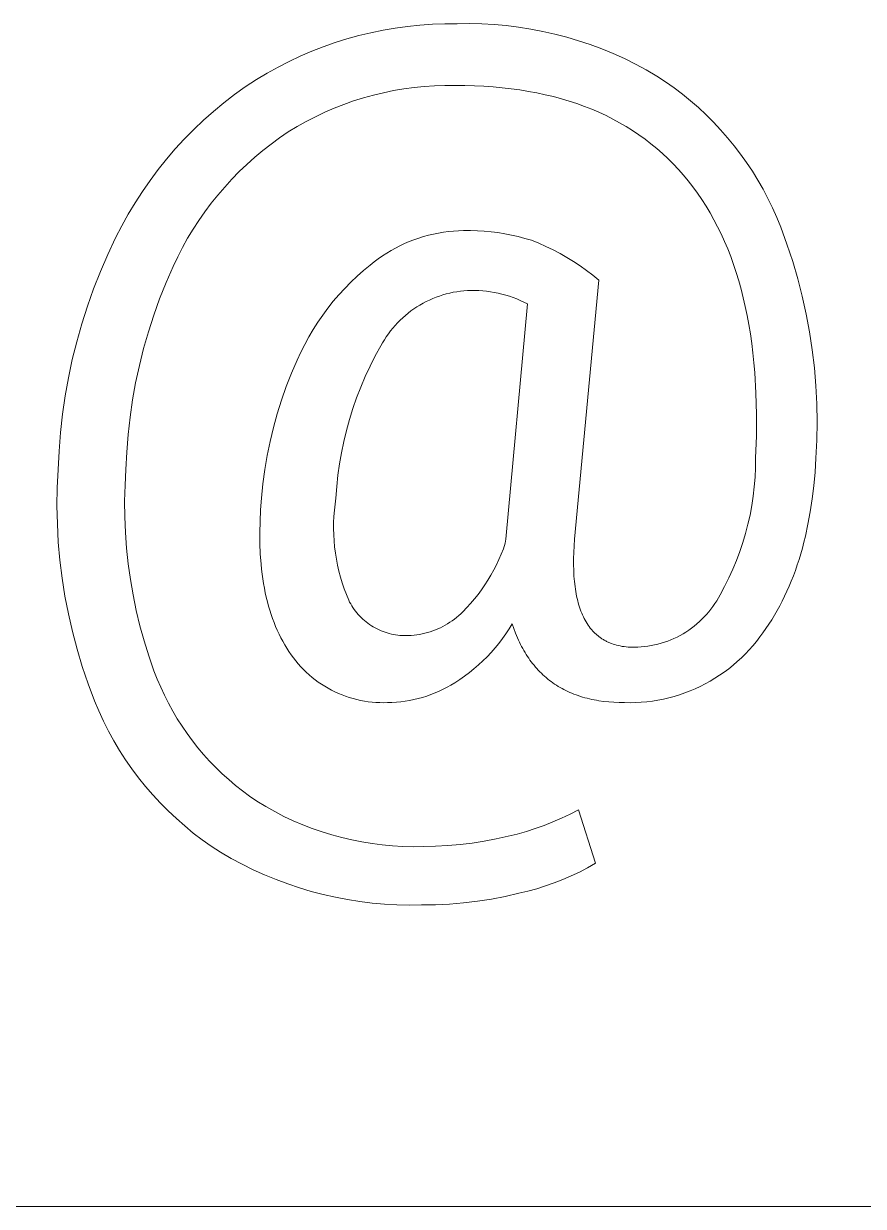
# Model space of a CAD drawing. Header units: millimetres. Extents: x -962 to 3068, y -237 to 2578.
# Drawn here: x 1874.9 to 1921.9, y -12 to 54.2 of the extents above; entities that cross this region are included whole.
import ezdxf

# ---------------------------------------------------------------- set-up
doc = ezdxf.new("R2010")
doc.units = ezdxf.units.MM
doc.header["$MEASUREMENT"] = 0
doc.layers.add('Domyślny', color=7, linetype='Continuous', true_color=0x000000)

msp = doc.modelspace()

# ---------------------------------------------------------------- linework, layer by layer
at = {"layer": 'Domyślny', "color": 18, "lineweight": 15, "true_color": 0x000000}
for p, q in [((1893.674, 53.579), (1894.351, 53.742)), ((1894.351, 53.742), (1895.032, 53.882)), ((1895.032, 53.882), (1895.718, 53.999)), ((1895.718, 53.999), (1896.408, 54.094)), ((1896.408, 54.094), (1897.1, 54.165)), ((1897.1, 54.165), (1897.794, 54.213)), ((1897.794, 54.213), (1898.489, 54.238)), ((1898.489, 54.238), (1899.185, 54.239)), ((1899.185, 54.239), (1899.875, 54.248)), ((1899.875, 54.248), (1900.564, 54.233)), ((1900.564, 54.233), (1901.253, 54.196)), ((1901.253, 54.196), (1901.94, 54.135)), ((1901.94, 54.135), (1902.625, 54.051)), ((1902.625, 54.051), (1903.306, 53.945)), ((1903.306, 53.945), (1903.984, 53.815)), ((1903.984, 53.815), (1904.657, 53.663)), ((1891.683, 52.955), (1892.34, 53.185)), ((1892.34, 53.185), (1893.004, 53.393)), ((1893.004, 53.393), (1893.674, 53.579)), ((1904.657, 53.663), (1905.324, 53.489)), ((1905.324, 53.489), (1905.985, 53.292)), ((1905.985, 53.292), (1906.639, 53.073)), ((1906.639, 53.073), (1907.286, 52.833)), ((1889.765, 52.134), (1890.395, 52.429)), ((1890.395, 52.429), (1891.035, 52.703)), ((1891.035, 52.703), (1891.683, 52.955)), ((1907.286, 52.833), (1907.924, 52.571)), ((1907.924, 52.571), (1908.553, 52.287)), ((1888.536, 51.482), (1889.145, 51.818)), ((1889.145, 51.818), (1889.765, 52.134)), ((1908.553, 52.287), (1909.172, 51.983)), ((1909.172, 51.983), (1909.78, 51.658)), ((1887.313, 50.708), (1887.938, 51.125)), ((1887.938, 51.125), (1888.536, 51.482)), ((1909.78, 51.658), (1910.378, 51.313)), ((1910.378, 51.313), (1910.866, 50.99)), ((1886.702, 50.269), (1887.313, 50.708)), ((1895.054, 50.379), (1894.491, 50.243)), ((1895.621, 50.496), (1895.054, 50.379)), ((1896.192, 50.594), (1895.621, 50.496)), ((1896.766, 50.672), (1896.192, 50.594)), ((1897.342, 50.731), (1896.766, 50.672)), ((1897.92, 50.77), (1897.342, 50.731)), ((1898.498, 50.79), (1897.92, 50.77)), ((1899.078, 50.79), (1898.498, 50.79)), ((1899.622, 50.785), (1899.078, 50.79)), ((1900.157, 50.769), (1899.622, 50.785)), ((1900.684, 50.743), (1900.157, 50.769)), ((1901.201, 50.706), (1900.684, 50.743)), ((1901.71, 50.659), (1901.201, 50.706)), ((1902.21, 50.602), (1901.71, 50.659)), ((1902.702, 50.534), (1902.21, 50.602)), ((1903.184, 50.455), (1902.702, 50.534)), ((1903.658, 50.366), (1903.184, 50.455)), ((1904.123, 50.267), (1903.658, 50.366)), ((1910.866, 50.99), (1911.344, 50.651)), ((1911.344, 50.651), (1911.81, 50.296)), ((1885.528, 49.331), (1886.107, 49.81)), ((1886.107, 49.81), (1886.702, 50.269)), ((1892.835, 49.721), (1892.295, 49.51)), ((1893.381, 49.914), (1892.835, 49.721)), ((1893.933, 50.088), (1893.381, 49.914)), ((1894.491, 50.243), (1893.933, 50.088)), ((1904.579, 50.157), (1904.123, 50.267)), ((1905.027, 50.037), (1904.579, 50.157)), ((1905.466, 49.906), (1905.027, 50.037)), ((1905.895, 49.765), (1905.466, 49.906)), ((1906.317, 49.613), (1905.895, 49.765)), ((1911.81, 50.296), (1912.265, 49.926)), ((1912.265, 49.926), (1912.706, 49.541)), ((1884.965, 48.832), (1885.528, 49.331)), ((1891.764, 49.28), (1891.24, 49.033)), ((1892.295, 49.51), (1891.764, 49.28)), ((1906.729, 49.451), (1906.317, 49.613)), ((1907.133, 49.279), (1906.729, 49.451)), ((1907.527, 49.096), (1907.133, 49.279)), ((1907.913, 48.902), (1907.527, 49.096)), ((1912.706, 49.541), (1913.134, 49.141)), ((1913.134, 49.141), (1913.549, 48.727)), ((1884.419, 48.314), (1884.965, 48.832)), ((1890.219, 48.486), (1889.723, 48.186)), ((1890.725, 48.768), (1890.219, 48.486)), ((1891.24, 49.033), (1890.725, 48.768)), ((1908.291, 48.698), (1907.913, 48.902)), ((1908.659, 48.484), (1908.291, 48.698)), ((1909.019, 48.259), (1908.659, 48.484)), ((1913.549, 48.727), (1913.95, 48.299)), ((1883.383, 47.225), (1883.892, 47.778)), ((1883.892, 47.778), (1884.419, 48.314)), ((1889.234, 47.853), (1888.757, 47.504)), ((1889.723, 48.186), (1889.234, 47.853)), ((1909.37, 48.024), (1909.019, 48.259)), ((1909.712, 47.778), (1909.37, 48.024)), ((1910.046, 47.522), (1909.712, 47.778)), ((1913.95, 48.299), (1914.336, 47.859)), ((1914.336, 47.859), (1914.708, 47.406)), ((1882.893, 46.654), (1883.383, 47.225)), ((1888.291, 47.139), (1887.838, 46.759)), ((1888.757, 47.504), (1888.291, 47.139)), ((1910.371, 47.255), (1910.046, 47.522)), ((1910.687, 46.978), (1910.371, 47.255)), ((1914.708, 47.406), (1915.064, 46.94)), ((1882.423, 46.067), (1882.893, 46.654)), ((1887.838, 46.759), (1887.397, 46.364)), ((1910.994, 46.69), (1910.687, 46.978)), ((1911.292, 46.392), (1910.994, 46.69)), ((1911.582, 46.084), (1911.292, 46.392)), ((1915.064, 46.94), (1915.404, 46.463)), ((1915.404, 46.463), (1915.728, 45.975)), ((1881.974, 45.464), (1882.423, 46.067)), ((1886.97, 45.955), (1886.556, 45.531)), ((1887.397, 46.364), (1886.97, 45.955)), ((1911.863, 45.765), (1911.582, 46.084)), ((1912.136, 45.435), (1911.863, 45.765)), ((1915.728, 45.975), (1916.036, 45.477)), ((1881.545, 44.847), (1881.974, 45.464)), ((1886.157, 45.095), (1885.772, 44.645)), ((1886.556, 45.531), (1886.157, 45.095)), ((1912.399, 45.097), (1912.136, 45.435)), ((1912.653, 44.749), (1912.399, 45.097)), ((1916.036, 45.477), (1916.327, 44.968)), ((1881.137, 44.215), (1881.545, 44.847)), ((1885.772, 44.645), (1885.402, 44.183)), ((1912.897, 44.392), (1912.653, 44.749)), ((1916.327, 44.968), (1916.601, 44.45)), ((1916.601, 44.45), (1916.857, 43.923)), ((1880.752, 43.569), (1881.137, 44.215)), ((1885.402, 44.183), (1885.048, 43.709)), ((1913.132, 44.025), (1912.897, 44.392)), ((1913.358, 43.649), (1913.132, 44.025)), ((1916.857, 43.923), (1917.095, 43.388)), ((1880.388, 42.911), (1880.752, 43.569)), ((1884.71, 43.224), (1884.387, 42.728)), ((1885.048, 43.709), (1884.71, 43.224)), ((1913.574, 43.263), (1913.358, 43.649)), ((1913.781, 42.868), (1913.574, 43.263)), ((1917.095, 43.388), (1917.316, 42.845)), ((1880.047, 42.241), (1880.388, 42.911)), ((1884.387, 42.728), (1884.082, 42.221)), ((1897.579, 42.392), (1897.856, 42.459)), ((1897.856, 42.459), (1898.134, 42.515)), ((1898.134, 42.515), (1898.415, 42.563)), ((1898.415, 42.563), (1898.696, 42.601)), ((1898.696, 42.601), (1898.979, 42.629)), ((1898.979, 42.629), (1899.263, 42.648)), ((1899.263, 42.648), (1899.547, 42.657)), ((1899.547, 42.657), (1899.933, 42.658)), ((1899.933, 42.658), (1900.318, 42.646)), ((1900.318, 42.646), (1900.703, 42.622)), ((1900.703, 42.622), (1901.086, 42.586)), ((1901.086, 42.586), (1901.469, 42.537)), ((1901.469, 42.537), (1901.849, 42.475)), ((1901.849, 42.475), (1902.228, 42.401)), ((1913.978, 42.463), (1913.781, 42.868)), ((1914.166, 42.049), (1913.978, 42.463)), ((1917.316, 42.845), (1917.668, 41.892)), ((1879.605, 41.304), (1880.047, 42.241)), ((1884.082, 42.221), (1883.793, 41.704)), ((1895.728, 41.673), (1895.981, 41.802)), ((1895.981, 41.802), (1896.239, 41.923)), ((1896.239, 41.923), (1896.5, 42.035)), ((1896.5, 42.035), (1896.765, 42.138)), ((1896.765, 42.138), (1897.034, 42.232)), ((1897.034, 42.232), (1897.305, 42.317)), ((1897.305, 42.317), (1897.579, 42.392)), ((1902.228, 42.401), (1902.603, 42.315)), ((1902.603, 42.315), (1902.976, 42.217)), ((1902.976, 42.217), (1903.345, 42.107)), ((1903.345, 42.107), (1903.755, 41.943)), ((1903.755, 41.943), (1904.159, 41.765)), ((1904.159, 41.765), (1904.556, 41.574)), ((1914.345, 41.625), (1914.166, 42.049)), ((1917.668, 41.892), (1917.987, 40.928)), ((1879.193, 40.352), (1879.605, 41.304)), ((1883.522, 41.178), (1883.268, 40.644)), ((1883.793, 41.704), (1883.522, 41.178)), ((1894.763, 41.072), (1894.997, 41.235)), ((1894.997, 41.235), (1895.235, 41.389)), ((1895.235, 41.389), (1895.479, 41.535)), ((1895.479, 41.535), (1895.728, 41.673)), ((1904.556, 41.574), (1904.948, 41.37)), ((1904.948, 41.37), (1905.331, 41.152)), ((1905.331, 41.152), (1905.708, 40.922)), ((1914.514, 41.192), (1914.345, 41.625)), ((1914.674, 40.749), (1914.514, 41.192)), ((1883.268, 40.644), (1882.876, 39.746)), ((1893.94, 40.416), (1894.313, 40.724)), ((1894.313, 40.724), (1894.535, 40.902)), ((1894.535, 40.902), (1894.763, 41.072)), ((1905.708, 40.922), (1906.076, 40.679)), ((1906.076, 40.679), (1906.436, 40.425)), ((1906.436, 40.425), (1906.788, 40.158)), ((1914.824, 40.297), (1914.674, 40.749)), ((1917.987, 40.928), (1918.273, 39.953)), ((1878.813, 39.388), (1879.193, 40.352)), ((1892.886, 39.415), (1893.226, 39.76)), ((1893.226, 39.76), (1893.577, 40.094)), ((1893.577, 40.094), (1893.94, 40.416)), ((1907.13, 39.879), (1905.761, 25.358)), ((1906.788, 40.158), (1907.13, 39.879)), ((1914.965, 39.835), (1914.824, 40.297)), ((1915.097, 39.363), (1914.965, 39.835)), ((1918.273, 39.953), (1918.527, 38.97)), ((1878.466, 38.412), (1878.813, 39.388)), ((1882.876, 39.746), (1882.513, 38.835)), ((1892.559, 39.057), (1892.886, 39.415)), ((1898.575, 39.103), (1898.382, 39.048)), ((1898.77, 39.152), (1898.575, 39.103)), ((1898.966, 39.194), (1898.77, 39.152)), ((1899.164, 39.229), (1898.966, 39.194)), ((1899.363, 39.257), (1899.164, 39.229)), ((1899.562, 39.279), (1899.363, 39.257)), ((1899.763, 39.294), (1899.562, 39.279)), ((1899.963, 39.302), (1899.763, 39.294)), ((1900.182, 39.301), (1899.963, 39.302)), ((1900.4, 39.293), (1900.182, 39.301)), ((1900.618, 39.277), (1900.4, 39.293)), ((1900.835, 39.255), (1900.618, 39.277)), ((1901.051, 39.225), (1900.835, 39.255)), ((1901.266, 39.189), (1901.051, 39.225)), ((1901.48, 39.145), (1901.266, 39.189)), ((1901.693, 39.095), (1901.48, 39.145)), ((1915.219, 38.883), (1915.097, 39.363)), ((1882.513, 38.835), (1882.181, 37.913)), ((1891.942, 38.31), (1892.244, 38.689)), ((1892.244, 38.689), (1892.559, 39.057)), ((1897.098, 38.482), (1896.927, 38.377)), ((1897.272, 38.582), (1897.098, 38.482)), ((1897.45, 38.675), (1897.272, 38.582)), ((1897.631, 38.762), (1897.45, 38.675)), ((1897.815, 38.843), (1897.631, 38.762)), ((1898.001, 38.918), (1897.815, 38.843)), ((1898.19, 38.986), (1898.001, 38.918)), ((1898.382, 39.048), (1898.19, 38.986)), ((1901.903, 39.037), (1901.693, 39.095)), ((1902.112, 38.973), (1901.903, 39.037)), ((1901.909, 25.358), (1903.117, 38.55)), ((1902.318, 38.901), (1902.112, 38.973)), ((1902.522, 38.824), (1902.318, 38.901)), ((1902.723, 38.739), (1902.522, 38.824)), ((1902.922, 38.648), (1902.723, 38.739)), ((1903.117, 38.55), (1902.922, 38.648)), ((1915.332, 38.392), (1915.219, 38.883)), ((1918.527, 38.97), (1918.747, 37.978)), ((1878.15, 37.425), (1878.466, 38.412)), ((1882.181, 37.913), (1881.881, 36.98)), ((1891.379, 37.521), (1891.654, 37.92)), ((1891.654, 37.92), (1891.942, 38.31)), ((1896.281, 37.899), (1896.131, 37.767)), ((1896.437, 38.027), (1896.281, 37.899)), ((1896.596, 38.149), (1896.437, 38.027)), ((1896.759, 38.266), (1896.596, 38.149)), ((1896.927, 38.377), (1896.759, 38.266)), ((1915.436, 37.892), (1915.332, 38.392)), ((1915.53, 37.383), (1915.436, 37.892)), ((1918.747, 37.978), (1918.934, 36.979)), ((1877.868, 36.427), (1878.15, 37.425)), ((1890.871, 36.696), (1891.118, 37.113)), ((1891.118, 37.113), (1891.379, 37.521)), ((1895.576, 37.186), (1895.45, 37.03)), ((1895.707, 37.338), (1895.576, 37.186)), ((1895.843, 37.486), (1895.707, 37.338)), ((1895.985, 37.629), (1895.843, 37.486)), ((1896.131, 37.767), (1895.985, 37.629)), ((1915.615, 36.864), (1915.53, 37.383)), ((1881.881, 36.98), (1881.611, 36.038)), ((1890.639, 36.27), (1890.871, 36.696)), ((1895.105, 36.536), (1895.001, 36.364)), ((1895.214, 36.705), (1895.105, 36.536)), ((1895.329, 36.869), (1895.214, 36.705)), ((1895.45, 37.03), (1895.329, 36.869)), ((1915.69, 36.335), (1915.615, 36.864)), ((1918.934, 36.979), (1919.087, 35.975)), ((1877.618, 35.421), (1877.868, 36.427)), ((1881.611, 36.038), (1881.374, 35.087)), ((1890.22, 35.397), (1890.422, 35.837)), ((1890.422, 35.837), (1890.639, 36.27)), ((1894.904, 36.188), (1894.594, 35.628)), ((1895.001, 36.364), (1894.904, 36.188)), ((1915.757, 35.797), (1915.69, 36.335)), ((1915.814, 35.25), (1915.757, 35.797)), ((1919.087, 35.975), (1919.206, 34.966)), ((1877.402, 34.408), (1877.618, 35.421)), ((1889.901, 34.66), (1890.22, 35.397)), ((1894.594, 35.628), (1894.303, 35.057)), ((1915.861, 34.693), (1915.814, 35.25)), ((1881.374, 35.087), (1881.168, 34.128)), ((1889.608, 33.913), (1889.901, 34.66)), ((1894.032, 34.477), (1893.78, 33.888)), ((1894.303, 35.057), (1894.032, 34.477)), ((1915.928, 33.55), (1915.861, 34.693)), ((1919.206, 34.966), (1919.291, 33.954)), ((1877.219, 33.388), (1877.402, 34.408)), ((1881.168, 34.128), (1880.994, 33.164)), ((1889.341, 33.157), (1889.608, 33.913)), ((1893.78, 33.888), (1893.549, 33.291)), ((1919.291, 33.954), (1919.342, 32.94)), ((1877.07, 32.362), (1877.219, 33.388)), ((1880.994, 33.164), (1880.853, 32.194)), ((1889.1, 32.391), (1889.341, 33.157)), ((1893.549, 33.291), (1893.337, 32.687)), ((1915.958, 32.37), (1915.928, 33.55)), ((1893.337, 32.687), (1893.146, 32.075)), ((1919.342, 32.94), (1919.358, 31.924)), ((1876.954, 31.332), (1877.07, 32.362)), ((1880.853, 32.194), (1880.744, 31.22)), ((1888.885, 31.618), (1889.1, 32.391)), ((1893.146, 32.075), (1892.975, 31.458)), ((1915.951, 31.151), (1915.958, 32.37)), ((1919.358, 31.924), (1919.341, 30.909)), ((1876.873, 30.299), (1876.954, 31.332)), ((1880.744, 31.22), (1880.668, 30.243)), ((1888.698, 30.838), (1888.885, 31.618)), ((1892.975, 31.458), (1892.825, 30.836)), ((1915.907, 29.894), (1915.951, 31.151)), ((1888.537, 30.052), (1888.698, 30.838)), ((1892.825, 30.836), (1892.697, 30.208)), ((1919.341, 30.909), (1919.289, 29.894)), ((1876.826, 29.263), (1876.873, 30.299)), ((1880.668, 30.243), (1880.624, 29.263)), ((1888.404, 29.26), (1888.537, 30.052)), ((1892.697, 30.208), (1892.589, 29.577)), ((1915.901, 29.361), (1915.907, 29.894)), ((1919.289, 29.894), (1919.239, 29.114)), ((1876.775, 28.248), (1876.826, 29.263)), ((1880.624, 29.263), (1880.573, 28.383)), ((1888.298, 28.465), (1888.404, 29.26)), ((1892.589, 29.577), (1892.503, 28.942)), ((1915.877, 28.829), (1915.901, 29.361)), ((1892.503, 28.942), (1892.438, 28.305)), ((1915.835, 28.298), (1915.877, 28.829)), ((1919.239, 29.114), (1919.169, 28.355)), ((1876.759, 27.231), (1876.775, 28.248)), ((1880.573, 28.383), (1880.55, 27.501)), ((1888.22, 27.666), (1888.298, 28.465)), ((1892.438, 28.305), (1892.394, 27.666)), ((1915.774, 27.768), (1915.835, 28.298)), ((1919.169, 28.355), (1919.08, 27.616)), ((1876.779, 26.214), (1876.759, 27.231)), ((1880.55, 27.501), (1880.557, 26.619)), ((1888.169, 27.004), (1888.22, 27.666)), ((1892.344, 27.326), (1892.306, 26.985)), ((1892.394, 27.666), (1892.344, 27.326)), ((1915.597, 26.717), (1915.694, 27.241)), ((1915.694, 27.241), (1915.774, 27.768)), ((1919.08, 27.616), (1918.972, 26.897)), ((1880.557, 26.619), (1880.592, 25.737)), ((1888.137, 26.359), (1888.169, 27.004)), ((1892.279, 26.642), (1892.264, 26.299)), ((1892.306, 26.985), (1892.279, 26.642)), ((1915.481, 26.197), (1915.597, 26.717)), ((1918.972, 26.897), (1918.844, 26.199)), ((1876.833, 25.199), (1876.779, 26.214)), ((1888.123, 25.733), (1888.137, 26.359)), ((1892.264, 26.299), (1892.26, 25.956)), ((1892.26, 25.956), (1892.268, 25.612)), ((1915.347, 25.681), (1915.481, 26.197)), ((1918.844, 26.199), (1918.696, 25.522)), ((1876.921, 24.186), (1876.833, 25.199)), ((1880.592, 25.737), (1880.656, 24.857)), ((1888.127, 25.125), (1888.123, 25.733)), ((1892.268, 25.612), (1892.288, 25.269)), ((1892.288, 25.269), (1892.319, 24.927)), ((1901.882, 25.13), (1901.909, 25.358)), ((1905.761, 25.358), (1905.735, 24.985)), ((1915.195, 25.171), (1915.347, 25.681)), ((1918.615, 25.191), (1918.529, 24.865)), ((1918.696, 25.522), (1918.615, 25.191)), ((1880.656, 24.857), (1880.749, 23.98)), ((1888.151, 24.535), (1888.127, 25.125)), ((1888.193, 23.963), (1888.151, 24.535)), ((1892.319, 24.927), (1892.361, 24.586)), ((1892.361, 24.586), (1892.415, 24.247)), ((1901.524, 24.221), (1901.653, 24.52)), ((1901.653, 24.52), (1901.773, 24.823)), ((1901.773, 24.823), (1901.882, 25.13)), ((1905.717, 24.624), (1905.708, 24.275)), ((1905.735, 24.985), (1905.717, 24.624)), ((1914.839, 24.166), (1915.026, 24.665)), ((1915.026, 24.665), (1915.195, 25.171)), ((1918.438, 24.544), (1918.343, 24.229)), ((1918.529, 24.865), (1918.438, 24.544)), ((1877.045, 23.176), (1876.921, 24.186)), ((1880.749, 23.98), (1880.871, 23.106)), ((1888.221, 23.685), (1888.193, 23.963)), ((1892.415, 24.247), (1892.48, 23.91)), ((1892.48, 23.91), (1892.557, 23.575)), ((1901.236, 23.637), (1901.385, 23.926)), ((1901.385, 23.926), (1901.524, 24.221)), ((1905.708, 24.275), (1905.708, 23.938)), ((1905.708, 23.938), (1905.715, 23.613)), ((1914.634, 23.674), (1914.839, 24.166)), ((1918.242, 23.919), (1918.137, 23.613)), ((1918.343, 24.229), (1918.242, 23.919)), ((1888.253, 23.41), (1888.221, 23.685)), ((1888.291, 23.14), (1888.253, 23.41)), ((1892.557, 23.575), (1892.644, 23.243)), ((1892.644, 23.243), (1892.743, 22.914)), ((1900.91, 23.072), (1901.078, 23.352)), ((1901.078, 23.352), (1901.236, 23.637)), ((1905.715, 23.613), (1905.731, 23.299)), ((1905.731, 23.299), (1905.756, 22.998)), ((1914.413, 23.189), (1914.634, 23.674)), ((1918.026, 23.313), (1917.911, 23.018)), ((1918.137, 23.613), (1918.026, 23.313)), ((1877.203, 22.172), (1877.045, 23.176)), ((1880.871, 23.106), (1881.021, 22.237)), ((1888.333, 22.875), (1888.291, 23.14)), ((1888.379, 22.614), (1888.333, 22.875)), ((1888.431, 22.358), (1888.379, 22.614)), ((1892.743, 22.914), (1892.853, 22.588)), ((1892.853, 22.588), (1892.974, 22.266)), ((1900.353, 22.269), (1900.548, 22.531)), ((1900.548, 22.531), (1900.733, 22.799)), ((1900.733, 22.799), (1900.91, 23.072)), ((1905.756, 22.998), (1905.789, 22.708)), ((1905.789, 22.708), (1905.809, 22.568)), ((1905.809, 22.568), (1905.83, 22.43)), ((1913.921, 22.244), (1914.175, 22.713)), ((1914.175, 22.713), (1914.413, 23.189)), ((1917.791, 22.728), (1917.666, 22.444)), ((1917.911, 23.018), (1917.791, 22.728)), ((1877.396, 21.173), (1877.203, 22.172)), ((1881.021, 22.237), (1881.2, 21.373)), ((1888.487, 22.107), (1888.431, 22.358)), ((1888.548, 21.86), (1888.487, 22.107)), ((1892.974, 22.266), (1893.105, 21.949)), ((1893.105, 21.949), (1893.16, 21.841)), ((1899.94, 21.766), (1900.151, 22.015)), ((1900.151, 22.015), (1900.353, 22.269)), ((1905.83, 22.43), (1905.854, 22.296)), ((1905.854, 22.296), (1905.88, 22.164)), ((1905.88, 22.164), (1905.908, 22.036)), ((1905.908, 22.036), (1905.938, 21.91)), ((1905.938, 21.91), (1905.971, 21.787)), ((1913.629, 21.752), (1913.732, 21.913)), ((1913.732, 21.913), (1913.829, 22.077)), ((1913.829, 22.077), (1913.921, 22.244)), ((1917.402, 21.89), (1917.262, 21.621)), ((1917.536, 22.164), (1917.402, 21.89)), ((1917.666, 22.444), (1917.536, 22.164)), ((1881.2, 21.373), (1881.407, 20.516)), ((1888.613, 21.617), (1888.548, 21.86)), ((1888.683, 21.379), (1888.613, 21.617)), ((1888.758, 21.146), (1888.683, 21.379)), ((1893.16, 21.841), (1893.219, 21.734)), ((1893.219, 21.734), (1893.281, 21.63)), ((1893.281, 21.63), (1893.347, 21.528)), ((1893.347, 21.528), (1893.416, 21.428)), ((1893.416, 21.428), (1893.489, 21.331)), ((1893.489, 21.331), (1893.565, 21.236)), ((1893.565, 21.236), (1893.644, 21.144)), ((1899.383, 21.184), (1899.494, 21.291)), ((1899.494, 21.291), (1899.72, 21.525)), ((1899.72, 21.525), (1899.94, 21.766)), ((1905.971, 21.787), (1906.005, 21.668)), ((1906.005, 21.668), (1906.042, 21.551)), ((1906.042, 21.551), (1906.08, 21.437)), ((1906.08, 21.437), (1906.121, 21.326)), ((1906.121, 21.326), (1906.164, 21.218)), ((1906.164, 21.218), (1906.209, 21.114)), ((1913.164, 21.148), (1913.288, 21.293)), ((1913.288, 21.293), (1913.407, 21.442)), ((1913.407, 21.442), (1913.521, 21.595)), ((1913.521, 21.595), (1913.629, 21.752)), ((1917.118, 21.357), (1916.968, 21.098)), ((1917.262, 21.621), (1917.118, 21.357)), ((1877.623, 20.182), (1877.396, 21.173)), ((1888.837, 20.917), (1888.758, 21.146)), ((1888.922, 20.693), (1888.837, 20.917)), ((1889.011, 20.474), (1888.922, 20.693)), ((1893.644, 21.144), (1893.726, 21.055)), ((1893.726, 21.055), (1893.812, 20.968)), ((1893.812, 20.968), (1893.9, 20.885)), ((1893.9, 20.885), (1893.991, 20.804)), ((1893.991, 20.804), (1894.085, 20.727)), ((1894.085, 20.727), (1894.181, 20.653)), ((1894.181, 20.653), (1894.28, 20.583)), ((1894.28, 20.583), (1894.381, 20.515)), ((1898.382, 20.47), (1898.518, 20.543)), ((1898.518, 20.543), (1898.651, 20.622)), ((1898.651, 20.622), (1898.781, 20.705)), ((1898.781, 20.705), (1898.908, 20.792)), ((1898.908, 20.792), (1899.032, 20.884)), ((1899.032, 20.884), (1899.152, 20.98)), ((1899.152, 20.98), (1899.27, 21.08)), ((1899.27, 21.08), (1899.383, 21.184)), ((1902.272, 20.62), (1902.097, 20.337)), ((1902.363, 20.349), (1902.272, 20.62)), ((1906.209, 21.114), (1906.256, 21.012)), ((1906.256, 21.012), (1906.305, 20.913)), ((1906.305, 20.913), (1906.357, 20.817)), ((1906.357, 20.817), (1906.41, 20.724)), ((1906.41, 20.724), (1906.465, 20.634)), ((1906.465, 20.634), (1906.523, 20.546)), ((1906.523, 20.546), (1906.583, 20.462)), ((1912.472, 20.493), (1912.619, 20.614)), ((1912.619, 20.614), (1912.762, 20.741)), ((1912.762, 20.741), (1912.901, 20.872)), ((1912.901, 20.872), (1913.035, 21.008)), ((1913.035, 21.008), (1913.164, 21.148)), ((1916.655, 20.596), (1916.491, 20.353)), ((1916.814, 20.845), (1916.655, 20.596)), ((1916.968, 21.098), (1916.814, 20.845)), ((1877.883, 19.199), (1877.623, 20.182)), ((1881.407, 20.516), (1881.642, 19.665)), ((1889.104, 20.259), (1889.011, 20.474)), ((1889.202, 20.048), (1889.104, 20.259)), ((1889.305, 19.842), (1889.202, 20.048)), ((1894.381, 20.515), (1894.484, 20.452)), ((1894.484, 20.452), (1894.59, 20.392)), ((1894.59, 20.392), (1894.698, 20.335)), ((1894.698, 20.335), (1894.807, 20.283)), ((1894.807, 20.283), (1894.918, 20.234)), ((1894.918, 20.234), (1895.031, 20.189)), ((1895.031, 20.189), (1895.145, 20.147)), ((1895.145, 20.147), (1895.261, 20.11)), ((1895.261, 20.11), (1895.378, 20.077)), ((1895.378, 20.077), (1895.496, 20.048)), ((1895.496, 20.048), (1895.614, 20.023)), ((1895.614, 20.023), (1895.734, 20.002)), ((1895.734, 20.002), (1895.854, 19.985)), ((1895.854, 19.985), (1895.975, 19.972)), ((1895.975, 19.972), (1896.096, 19.964)), ((1896.096, 19.964), (1896.218, 19.959)), ((1896.218, 19.959), (1896.339, 19.959)), ((1896.339, 19.959), (1896.461, 19.963)), ((1896.461, 19.963), (1896.614, 19.971)), ((1896.614, 19.971), (1896.768, 19.984)), ((1896.768, 19.984), (1896.921, 20.002)), ((1896.921, 20.002), (1897.073, 20.026)), ((1897.073, 20.026), (1897.225, 20.055)), ((1897.225, 20.055), (1897.375, 20.089)), ((1897.375, 20.089), (1897.524, 20.128)), ((1897.524, 20.128), (1897.672, 20.173)), ((1897.672, 20.173), (1897.818, 20.222)), ((1897.818, 20.222), (1897.962, 20.277)), ((1897.962, 20.277), (1898.104, 20.336)), ((1898.104, 20.336), (1898.245, 20.401)), ((1898.245, 20.401), (1898.382, 20.47)), ((1901.914, 20.06), (1901.721, 19.789)), ((1902.097, 20.337), (1901.914, 20.06)), ((1902.461, 20.087), (1902.363, 20.349)), ((1902.566, 19.832), (1902.461, 20.087)), ((1906.583, 20.462), (1906.645, 20.381)), ((1906.645, 20.381), (1906.709, 20.303)), ((1906.709, 20.303), (1906.742, 20.265)), ((1906.742, 20.265), (1906.775, 20.228)), ((1906.775, 20.228), (1906.809, 20.191)), ((1906.809, 20.191), (1906.843, 20.155)), ((1906.843, 20.155), (1906.878, 20.12)), ((1906.878, 20.12), (1906.913, 20.086)), ((1906.913, 20.086), (1906.949, 20.052)), ((1906.949, 20.052), (1906.986, 20.019)), ((1906.986, 20.019), (1907.023, 19.987)), ((1907.023, 19.987), (1907.061, 19.956)), ((1907.061, 19.956), (1907.099, 19.925)), ((1907.099, 19.925), (1907.137, 19.895)), ((1907.137, 19.895), (1907.176, 19.866)), ((1911.507, 19.88), (1911.677, 19.968)), ((1911.677, 19.968), (1911.843, 20.062)), ((1911.843, 20.062), (1912.005, 20.161)), ((1912.005, 20.161), (1912.165, 20.267)), ((1912.165, 20.267), (1912.32, 20.377)), ((1912.32, 20.377), (1912.472, 20.493)), ((1916.149, 19.882), (1915.958, 19.634)), ((1916.322, 20.115), (1916.149, 19.882)), ((1916.491, 20.353), (1916.322, 20.115)), ((1881.642, 19.665), (1881.904, 18.823)), ((1889.413, 19.641), (1889.305, 19.842)), ((1889.526, 19.444), (1889.413, 19.641)), ((1889.643, 19.252), (1889.526, 19.444)), ((1889.758, 19.068), (1889.643, 19.252)), ((1901.307, 19.268), (1901.087, 19.018)), ((1901.518, 19.525), (1901.307, 19.268)), ((1901.721, 19.789), (1901.518, 19.525)), ((1902.621, 19.709), (1902.566, 19.832)), ((1902.678, 19.587), (1902.621, 19.709)), ((1902.736, 19.467), (1902.678, 19.587)), ((1902.797, 19.35), (1902.736, 19.467)), ((1902.858, 19.235), (1902.797, 19.35)), ((1902.922, 19.122), (1902.858, 19.235)), ((1907.176, 19.866), (1907.216, 19.838)), ((1907.216, 19.838), (1907.256, 19.81)), ((1907.256, 19.81), (1907.297, 19.783)), ((1907.297, 19.783), (1907.338, 19.757)), ((1907.338, 19.757), (1907.38, 19.732)), ((1907.38, 19.732), (1907.422, 19.707)), ((1907.422, 19.707), (1907.465, 19.683)), ((1907.465, 19.683), (1907.509, 19.66)), ((1907.509, 19.66), (1907.552, 19.637)), ((1907.552, 19.637), (1907.597, 19.615)), ((1907.597, 19.615), (1907.642, 19.594)), ((1907.642, 19.594), (1907.687, 19.574)), ((1907.687, 19.574), (1907.733, 19.555)), ((1907.733, 19.555), (1907.78, 19.536)), ((1907.78, 19.536), (1907.827, 19.518)), ((1907.827, 19.518), (1907.923, 19.484)), ((1907.923, 19.484), (1908.021, 19.453)), ((1908.021, 19.453), (1908.121, 19.425)), ((1908.121, 19.425), (1908.223, 19.4)), ((1908.223, 19.4), (1908.327, 19.378)), ((1908.327, 19.378), (1908.433, 19.358)), ((1908.433, 19.358), (1908.542, 19.342)), ((1908.542, 19.342), (1908.652, 19.329)), ((1908.652, 19.329), (1908.765, 19.319)), ((1908.765, 19.319), (1908.88, 19.311)), ((1908.88, 19.311), (1908.997, 19.307)), ((1908.997, 19.307), (1909.116, 19.305)), ((1909.116, 19.305), (1909.307, 19.31)), ((1909.307, 19.31), (1909.497, 19.322)), ((1909.497, 19.322), (1909.687, 19.341)), ((1909.687, 19.341), (1909.876, 19.366)), ((1909.876, 19.366), (1910.064, 19.397)), ((1910.064, 19.397), (1910.251, 19.435)), ((1910.251, 19.435), (1910.437, 19.48)), ((1910.437, 19.48), (1910.621, 19.531)), ((1910.621, 19.531), (1910.803, 19.588)), ((1910.803, 19.588), (1910.983, 19.652)), ((1910.983, 19.652), (1911.16, 19.722)), ((1911.16, 19.722), (1911.335, 19.798)), ((1911.335, 19.798), (1911.507, 19.88)), ((1915.759, 19.393), (1915.551, 19.159)), ((1915.958, 19.634), (1915.759, 19.393)), ((1878.178, 18.226), (1877.883, 19.199)), ((1881.904, 18.823), (1882.194, 17.99)), ((1889.879, 18.888), (1889.758, 19.068)), ((1890.006, 18.712), (1889.879, 18.888)), ((1890.139, 18.541), (1890.006, 18.712)), ((1900.859, 18.776), (1900.623, 18.542)), ((1901.087, 19.018), (1900.859, 18.776)), ((1902.987, 19.011), (1902.922, 19.122)), ((1903.054, 18.902), (1902.987, 19.011)), ((1903.123, 18.795), (1903.054, 18.902)), ((1903.193, 18.691), (1903.123, 18.795)), ((1903.265, 18.588), (1903.193, 18.691)), ((1903.338, 18.488), (1903.265, 18.588)), ((1915.113, 18.712), (1914.883, 18.5)), ((1915.336, 18.932), (1915.113, 18.712)), ((1915.551, 19.159), (1915.336, 18.932)), ((1878.506, 17.263), (1878.178, 18.226)), ((1882.194, 17.99), (1882.374, 17.525)), ((1890.278, 18.375), (1890.139, 18.541)), ((1890.423, 18.213), (1890.278, 18.375)), ((1890.573, 18.057), (1890.423, 18.213)), ((1890.729, 17.905), (1890.573, 18.057)), ((1890.889, 17.76), (1890.729, 17.905)), ((1900.127, 18.099), (1899.868, 17.89)), ((1900.379, 18.316), (1900.127, 18.099)), ((1900.623, 18.542), (1900.379, 18.316)), ((1903.414, 18.39), (1903.338, 18.488)), ((1903.491, 18.294), (1903.414, 18.39)), ((1903.57, 18.2), (1903.491, 18.294)), ((1903.65, 18.109), (1903.57, 18.2)), ((1903.732, 18.019), (1903.65, 18.109)), ((1903.816, 17.932), (1903.732, 18.019)), ((1903.902, 17.847), (1903.816, 17.932)), ((1914.15, 17.914), (1913.893, 17.736)), ((1914.401, 18.101), (1914.15, 17.914)), ((1914.645, 18.297), (1914.401, 18.101)), ((1914.883, 18.5), (1914.645, 18.297)), ((1878.866, 16.312), (1878.506, 17.263)), ((1882.374, 17.525), (1882.57, 17.066)), ((1891.055, 17.62), (1890.889, 17.76)), ((1891.225, 17.485), (1891.055, 17.62)), ((1891.4, 17.357), (1891.225, 17.485)), ((1891.579, 17.235), (1891.4, 17.357)), ((1891.762, 17.119), (1891.579, 17.235)), ((1899.051, 17.319), (1898.838, 17.19)), ((1899.33, 17.5), (1899.051, 17.319)), ((1899.602, 17.691), (1899.33, 17.5)), ((1899.868, 17.89), (1899.602, 17.691)), ((1903.989, 17.764), (1903.902, 17.847)), ((1904.078, 17.683), (1903.989, 17.764)), ((1904.169, 17.604), (1904.078, 17.683)), ((1904.261, 17.527), (1904.169, 17.604)), ((1904.355, 17.453), (1904.261, 17.527)), ((1904.451, 17.381), (1904.355, 17.453)), ((1904.548, 17.311), (1904.451, 17.381)), ((1904.647, 17.243), (1904.548, 17.311)), ((1904.748, 17.177), (1904.647, 17.243)), ((1913.087, 17.256), (1912.808, 17.114)), ((1913.361, 17.407), (1913.087, 17.256)), ((1913.63, 17.567), (1913.361, 17.407)), ((1913.893, 17.736), (1913.63, 17.567)), ((1882.57, 17.066), (1882.78, 16.615)), ((1882.78, 16.615), (1883.006, 16.17)), ((1891.949, 17.009), (1891.762, 17.119)), ((1892.14, 16.906), (1891.949, 17.009)), ((1892.334, 16.809), (1892.14, 16.906)), ((1892.532, 16.72), (1892.334, 16.809)), ((1892.732, 16.637), (1892.532, 16.72)), ((1892.935, 16.561), (1892.732, 16.637)), ((1897.48, 16.574), (1897.243, 16.499)), ((1897.715, 16.657), (1897.48, 16.574)), ((1897.947, 16.747), (1897.715, 16.657)), ((1898.175, 16.846), (1897.947, 16.747)), ((1898.4, 16.953), (1898.175, 16.846)), ((1898.621, 17.067), (1898.4, 16.953)), ((1898.838, 17.19), (1898.621, 17.067)), ((1904.851, 17.113), (1904.748, 17.177)), ((1904.955, 17.052), (1904.851, 17.113)), ((1905.061, 16.992), (1904.955, 17.052)), ((1905.168, 16.935), (1905.061, 16.992)), ((1905.278, 16.88), (1905.168, 16.935)), ((1905.389, 16.827), (1905.278, 16.88)), ((1905.502, 16.776), (1905.389, 16.827)), ((1905.616, 16.728), (1905.502, 16.776)), ((1905.732, 16.681), (1905.616, 16.728)), ((1905.85, 16.637), (1905.732, 16.681)), ((1905.97, 16.595), (1905.85, 16.637)), ((1906.091, 16.555), (1905.97, 16.595)), ((1911.648, 16.647), (1911.349, 16.556)), ((1911.944, 16.749), (1911.648, 16.647)), ((1912.236, 16.861), (1911.944, 16.749)), ((1912.524, 16.983), (1912.236, 16.861)), ((1912.808, 17.114), (1912.524, 16.983)), ((1879.107, 15.737), (1878.866, 16.312)), ((1883.006, 16.17), (1883.246, 15.733)), ((1893.141, 16.492), (1892.935, 16.561)), ((1893.349, 16.43), (1893.141, 16.492)), ((1893.559, 16.376), (1893.349, 16.43)), ((1893.77, 16.329), (1893.559, 16.376)), ((1893.983, 16.289), (1893.77, 16.329)), ((1894.198, 16.256), (1893.983, 16.289)), ((1894.413, 16.231), (1894.198, 16.256)), ((1894.629, 16.213), (1894.413, 16.231)), ((1894.846, 16.203), (1894.629, 16.213)), ((1895.063, 16.2), (1894.846, 16.203)), ((1895.279, 16.205), (1895.063, 16.2)), ((1895.528, 16.212), (1895.279, 16.205)), ((1895.777, 16.227), (1895.528, 16.212)), ((1896.025, 16.251), (1895.777, 16.227)), ((1896.271, 16.284), (1896.025, 16.251)), ((1896.517, 16.325), (1896.271, 16.284)), ((1896.761, 16.375), (1896.517, 16.325)), ((1897.003, 16.433), (1896.761, 16.375)), ((1897.243, 16.499), (1897.003, 16.433)), ((1906.214, 16.517), (1906.091, 16.555)), ((1906.339, 16.482), (1906.214, 16.517)), ((1906.465, 16.448), (1906.339, 16.482)), ((1906.593, 16.417), (1906.465, 16.448)), ((1906.723, 16.388), (1906.593, 16.417)), ((1906.855, 16.361), (1906.723, 16.388)), ((1906.988, 16.336), (1906.855, 16.361)), ((1907.123, 16.313), (1906.988, 16.336)), ((1907.398, 16.274), (1907.123, 16.313)), ((1907.679, 16.244), (1907.398, 16.274)), ((1907.968, 16.222), (1907.679, 16.244)), ((1908.264, 16.209), (1907.968, 16.222)), ((1908.566, 16.205), (1908.264, 16.209)), ((1908.879, 16.201), (1908.566, 16.205)), ((1909.192, 16.208), (1908.879, 16.201)), ((1909.504, 16.226), (1909.192, 16.208)), ((1909.815, 16.254), (1909.504, 16.226)), ((1910.126, 16.294), (1909.815, 16.254)), ((1910.435, 16.343), (1910.126, 16.294)), ((1910.742, 16.404), (1910.435, 16.343)), ((1911.047, 16.474), (1910.742, 16.404)), ((1911.349, 16.556), (1911.047, 16.474)), ((1879.369, 15.171), (1879.107, 15.737)), ((1883.246, 15.733), (1883.5, 15.304)), ((1883.5, 15.304), (1883.768, 14.884)), ((1879.65, 14.614), (1879.369, 15.171)), ((1879.95, 14.067), (1879.65, 14.614)), ((1883.768, 14.884), (1884.05, 14.473)), ((1880.268, 13.531), (1879.95, 14.067)), ((1884.05, 14.473), (1884.346, 14.071)), ((1884.346, 14.071), (1884.655, 13.68)), ((1880.606, 13.006), (1880.268, 13.531)), ((1884.655, 13.68), (1884.976, 13.299)), ((1884.976, 13.299), (1885.311, 12.929)), ((1880.961, 12.494), (1880.606, 13.006)), ((1885.311, 12.929), (1885.657, 12.57)), ((1881.334, 11.994), (1880.961, 12.494)), ((1881.725, 11.507), (1881.334, 11.994)), ((1885.657, 12.57), (1886.015, 12.223)), ((1886.015, 12.223), (1886.384, 11.888)), ((1882.131, 11.034), (1881.725, 11.507)), ((1886.384, 11.888), (1886.764, 11.566)), ((1886.764, 11.566), (1887.154, 11.256)), ((1882.555, 10.576), (1882.131, 11.034)), ((1887.154, 11.256), (1887.555, 10.959)), ((1887.555, 10.959), (1887.965, 10.676)), ((1887.965, 10.676), (1888.459, 10.377)), ((1882.994, 10.133), (1882.555, 10.576)), ((1883.448, 9.705), (1882.994, 10.133)), ((1888.459, 10.377), (1888.963, 10.096)), ((1888.963, 10.096), (1889.476, 9.833)), ((1905.034, 9.732), (1905.509, 9.961)), ((1905.509, 9.961), (1905.976, 10.206)), ((1905.976, 10.206), (1906.942, 7.2)), ((1883.916, 9.293), (1883.448, 9.705)), ((1884.399, 8.898), (1883.916, 9.293)), ((1889.476, 9.833), (1889.998, 9.588)), ((1889.998, 9.588), (1890.529, 9.361)), ((1890.529, 9.361), (1891.067, 9.152)), ((1903.565, 9.147), (1904.061, 9.325)), ((1904.061, 9.325), (1904.551, 9.52)), ((1904.551, 9.52), (1905.034, 9.732)), ((1884.895, 8.52), (1884.399, 8.898)), ((1891.067, 9.152), (1891.611, 8.962)), ((1891.611, 8.962), (1892.163, 8.792)), ((1892.163, 8.792), (1892.719, 8.64)), ((1892.719, 8.64), (1893.281, 8.508)), ((1901.375, 8.567), (1902.043, 8.716)), ((1902.043, 8.716), (1902.555, 8.842)), ((1902.555, 8.842), (1903.063, 8.986)), ((1903.063, 8.986), (1903.565, 9.147)), ((1885.404, 8.16), (1884.895, 8.52)), ((1885.925, 7.817), (1885.404, 8.16)), ((1893.281, 8.508), (1893.847, 8.396)), ((1893.847, 8.396), (1894.416, 8.303)), ((1894.416, 8.303), (1894.988, 8.231)), ((1894.988, 8.231), (1895.563, 8.178)), ((1895.563, 8.178), (1896.139, 8.145)), ((1896.139, 8.145), (1896.716, 8.132)), ((1896.716, 8.132), (1897.293, 8.139)), ((1897.293, 8.139), (1897.978, 8.154)), ((1897.978, 8.154), (1898.662, 8.191)), ((1898.662, 8.191), (1899.344, 8.251)), ((1899.344, 8.251), (1900.025, 8.334)), ((1900.025, 8.334), (1900.702, 8.439)), ((1900.702, 8.439), (1901.375, 8.567)), ((1886.527, 7.471), (1885.925, 7.817)), ((1887.139, 7.145), (1886.527, 7.471)), ((1887.762, 6.839), (1887.139, 7.145)), ((1888.395, 6.554), (1887.762, 6.839)), ((1906.037, 6.712), (1905.572, 6.492)), ((1906.494, 6.948), (1906.037, 6.712)), ((1906.942, 7.2), (1906.494, 6.948)), ((1889.037, 6.291), (1888.395, 6.554)), ((1889.687, 6.049), (1889.037, 6.291)), ((1890.345, 5.829), (1889.687, 6.049)), ((1904.62, 6.101), (1904.135, 5.931)), ((1905.099, 6.288), (1904.62, 6.101)), ((1905.572, 6.492), (1905.099, 6.288)), ((1891.01, 5.63), (1890.345, 5.829)), ((1891.681, 5.454), (1891.01, 5.63)), ((1892.358, 5.301), (1891.681, 5.454)), ((1901.879, 5.348), (1901.105, 5.2)), ((1902.647, 5.522), (1901.879, 5.348)), ((1903.148, 5.641), (1902.647, 5.522)), ((1903.644, 5.777), (1903.148, 5.641)), ((1904.135, 5.931), (1903.644, 5.777)), ((1893.04, 5.17), (1892.358, 5.301)), ((1893.725, 5.062), (1893.04, 5.17)), ((1894.414, 4.976), (1893.725, 5.062)), ((1895.105, 4.914), (1894.414, 4.976)), ((1895.798, 4.874), (1895.105, 4.914)), ((1896.491, 4.858), (1895.798, 4.874)), ((1897.185, 4.865), (1896.491, 4.858)), ((1897.973, 4.877), (1897.185, 4.865)), ((1898.76, 4.917), (1897.973, 4.877)), ((1899.545, 4.984), (1898.76, 4.917)), ((1900.327, 5.078), (1899.545, 4.984)), ((1901.105, 5.2), (1900.327, 5.078)), ((1544.743, -12.02), (3067.792, -12.02))]:
    msp.add_line(p, q, dxfattribs=at)

doc.saveas('drawing.dxf')
